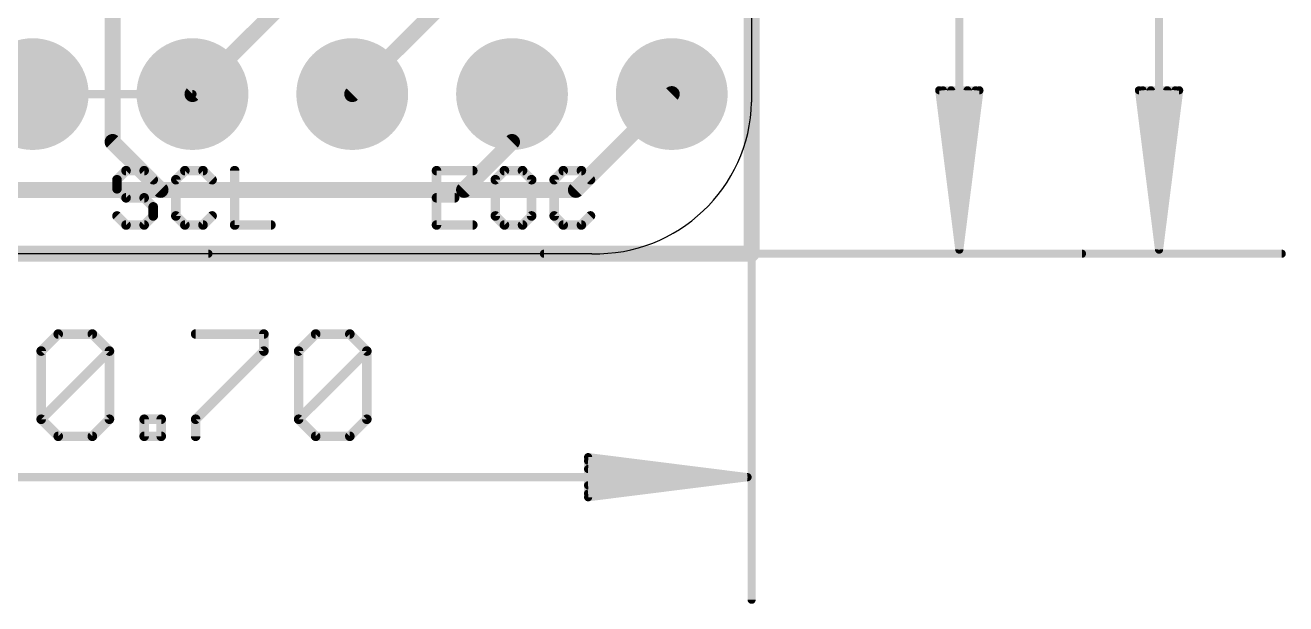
# Model space of a CAD drawing. Extents: x -4.1 to 26.3, y -5.6 to 21.9.
# Drawn here: x 6.23 to 26.27, y -5.57 to 3.64 of the extents above; entities that cross this region are included whole.
import ezdxf

# ---------------------------------------------------------------- set-up
doc = ezdxf.new("R2010")
doc.units = 0
for name, color, linetype in [('1', 12, 'CONTINUOUS'), ('16', 5, 'CONTINUOUS'), ('17', 110, 'CONTINUOUS'), ('20', 53, 'CONTINUOUS'), ('21', 40, 'CONTINUOUS'), ('23', 40, 'CONTINUOUS'), ('47', 253, 'CONTINUOUS')]:
    doc.layers.add(name, color=color, linetype=linetype)

# ---------------------------------------------------------------- blocks, each defined once
blk = doc.blocks.new('ROUNDP')
at = {"const_width": 0.5}
blk.add_lwpolyline([(0, -0.25, 1), (0, 0.25, 1), (0, -0.25)], format="xyb", dxfattribs=at)

msp = doc.modelspace()

# ---------------------------------------------------------------- linework, layer by layer
at = {"layer": '1', "const_width": 0.254}
for points in [[(17.78, 16.51), (17.78, 0)], [(7.62, 4.445), (7.62, 1.778)], [(8.89, 2.54), (10.287, 3.937)], [(13.97, 1.778), (13.97, 2.54)], [(7.62, 1.778), (8.382, 1.016)], [(13.208, 1.016), (13.97, 1.778)], [(8.382, 1.016), (13.208, 1.016)], [(17.78, 0), (0, 0)]]:
    msp.add_lwpolyline(points, dxfattribs=at)
at = {"layer": '1', "const_width": 0.127}
for points in [[(8.8451, 2.5849, 1), (8.9349, 2.4951)], [(14.0335, 2.54, 1), (13.9065, 2.54)], [(7.6649, 1.8229, 1), (7.5751, 1.7331)], [(7.5565, 1.778, 1), (7.6835, 1.778)], [(13.9065, 1.778, 1), (14.0335, 1.778)], [(14.0149, 1.7331, 1), (13.9251, 1.8229)], [(8.382, 1.0795, 1), (8.382, 0.9525)], [(8.3371, 0.9711, 1), (8.4269, 1.0609)], [(13.1631, 1.0609, 1), (13.2529, 0.9711)], [(13.208, 0.9525, 1), (13.208, 1.0795)], [(17.7165, 0, 1), (17.8435, 0)], [(17.78, -0.0635, 1), (17.78, 0.0635)]]:
    msp.add_lwpolyline(points, format="xyb", dxfattribs=at)
at = {"layer": '16', "const_width": 0.254}
for points in [[(17.78, 16.51), (17.78, 0)], [(13.9764, 5.0864), (11.43, 2.54)], [(14.986, 1.016), (16.51, 2.54)], [(6.096, 1.016), (14.986, 1.016)], [(17.78, 0), (0, 0)]]:
    msp.add_lwpolyline(points, dxfattribs=at)
at = {"layer": '16', "const_width": 0.127}
for points in [[(11.3851, 2.5849, 1), (11.4749, 2.4951)], [(16.5549, 2.4951, 1), (16.4651, 2.5849)], [(14.9411, 1.0609, 1), (15.0309, 0.9711)], [(14.986, 0.9525, 1), (14.986, 1.0795)], [(17.7165, 0, 1), (17.8435, 0)], [(17.78, -0.0635, 1), (17.78, 0.0635)]]:
    msp.add_lwpolyline(points, format="xyb", dxfattribs=at)
at = {"layer": '20'}
for p, q in [((17.78, 14.097), (17.78, 2.413)), ((15.24, 0), (2.54, 0))]:
    msp.add_line(p, q, dxfattribs=at)
msp.add_arc((15.3035, 2.4765), 2.4773, 268.5312, 358.5312, dxfattribs=at)
at = {"layer": '21', "const_width": 0.1524}
for points in [[(7.834, 1.3215), (7.6899, 1.1775)], [(7.6899, 1.1775), (7.6899, 1.0334)], [(8.1221, 1.3215), (7.834, 1.3215)], [(8.2661, 1.1775), (8.1221, 1.3215)], [(8.7695, 1.3215), (8.6254, 1.1775)], [(8.6254, 1.1775), (8.6254, 0.6013)], [(9.0576, 1.3215), (8.7695, 1.3215)], [(9.2017, 1.1775), (9.0576, 1.3215)], [(9.561, 1.3215), (9.561, 0.4572)], [(13.3461, 1.3215), (12.7699, 1.3215)], [(12.7699, 1.3215), (12.7699, 0.4572)], [(13.8495, 1.3215), (13.7054, 1.1775)], [(13.7054, 1.1775), (13.7054, 0.6013)], [(14.1376, 1.3215), (13.8495, 1.3215)], [(14.2817, 1.1775), (14.1376, 1.3215)], [(14.2817, 0.6013), (14.2817, 1.1775)], [(14.785, 1.3215), (14.641, 1.1775)], [(14.641, 1.1775), (14.641, 0.6013)], [(15.0731, 1.3215), (14.785, 1.3215)], [(15.2172, 1.1775), (15.0731, 1.3215)], [(7.6899, 1.0334), (7.834, 0.8894)], [(7.834, 0.8894), (8.1221, 0.8894)], [(8.1221, 0.8894), (8.2661, 0.7453)], [(8.2661, 0.7453), (8.2661, 0.6013)], [(12.7699, 0.8894), (13.058, 0.8894)], [(7.834, 0.4572), (7.6899, 0.6013)], [(8.2661, 0.6013), (8.1221, 0.4572)], [(8.6254, 0.6013), (8.7695, 0.4572)], [(9.0576, 0.4572), (9.2017, 0.6013)], [(13.7054, 0.6013), (13.8495, 0.4572)], [(14.1376, 0.4572), (14.2817, 0.6013)], [(14.641, 0.6013), (14.785, 0.4572)], [(15.0731, 0.4572), (15.2172, 0.6013)], [(8.1221, 0.4572), (7.834, 0.4572)], [(8.7695, 0.4572), (9.0576, 0.4572)], [(9.561, 0.4572), (10.1372, 0.4572)], [(12.7699, 0.4572), (13.3461, 0.4572)], [(13.8495, 0.4572), (14.1376, 0.4572)], [(14.785, 0.4572), (15.0731, 0.4572)]]:
    msp.add_lwpolyline(points, dxfattribs=at)
at = {"layer": '21', "const_width": 0.0762}
for points in [[(7.728, 1.1775, 1), (7.6518, 1.1775)], [(7.663, 1.2044, 1), (7.7169, 1.1505)], [(7.834, 1.3596, 1), (7.834, 1.2834)], [(7.8609, 1.2946, 1), (7.807, 1.3485)], [(8.149, 1.3485, 1), (8.0951, 1.2946)], [(8.1221, 1.2834, 1), (8.1221, 1.3596)], [(8.2392, 1.1505, 1), (8.2931, 1.2044)], [(8.6635, 1.1775, 1), (8.5873, 1.1775)], [(8.5985, 1.2044, 1), (8.6524, 1.1505)], [(8.7695, 1.3596, 1), (8.7695, 1.2834)], [(8.7964, 1.2946, 1), (8.7426, 1.3485)], [(9.0846, 1.3485, 1), (9.0307, 1.2946)], [(9.0576, 1.2834, 1), (9.0576, 1.3596)], [(9.1747, 1.1505, 1), (9.2286, 1.2044)], [(9.5991, 1.3215, 1), (9.5229, 1.3215)], [(12.7699, 1.3596, 1), (12.7699, 1.2834)], [(12.808, 1.3215, 1), (12.7318, 1.3215)], [(13.3461, 1.2834, 1), (13.3461, 1.3596)], [(13.7435, 1.1775, 1), (13.6673, 1.1775)], [(13.6785, 1.2044, 1), (13.7324, 1.1505)], [(13.8495, 1.3596, 1), (13.8495, 1.2834)], [(13.8764, 1.2946, 1), (13.8226, 1.3485)], [(14.1646, 1.3485, 1), (14.1107, 1.2946)], [(14.1376, 1.2834, 1), (14.1376, 1.3596)], [(14.3198, 1.1775, 1), (14.2436, 1.1775)], [(14.2547, 1.1505, 1), (14.3086, 1.2044)], [(14.614, 1.2044, 1), (14.6679, 1.1505)], [(14.6791, 1.1775, 1), (14.6029, 1.1775)], [(14.785, 1.3596, 1), (14.785, 1.2834)], [(14.812, 1.2946, 1), (14.7581, 1.3485)], [(15.1001, 1.3485, 1), (15.0462, 1.2946)], [(15.0731, 1.2834, 1), (15.0731, 1.3596)], [(15.1902, 1.1505, 1), (15.2441, 1.2044)], [(7.7169, 1.0604, 1), (7.663, 1.0065)], [(7.6518, 1.0334, 1), (7.728, 1.0334)], [(7.834, 0.9275, 1), (7.834, 0.8513)], [(7.807, 0.8624, 1), (7.8609, 0.9163)], [(8.149, 0.9163, 1), (8.0951, 0.8624)], [(8.1221, 0.8513, 1), (8.1221, 0.9275)], [(8.3042, 0.7453, 1), (8.228, 0.7453)], [(8.2392, 0.7184, 1), (8.2931, 0.7723)], [(12.7699, 0.9275, 1), (12.7699, 0.8513)], [(13.058, 0.8513, 1), (13.058, 0.9275)], [(7.7169, 0.6282, 1), (7.663, 0.5743)], [(8.228, 0.6013, 1), (8.3042, 0.6013)], [(8.2931, 0.5743, 1), (8.2392, 0.6282)], [(8.6524, 0.6282, 1), (8.5985, 0.5743)], [(8.5873, 0.6013, 1), (8.6635, 0.6013)], [(9.2286, 0.5743, 1), (9.1747, 0.6282)], [(13.7324, 0.6282, 1), (13.6785, 0.5743)], [(13.6673, 0.6013, 1), (13.7435, 0.6013)], [(14.2436, 0.6013, 1), (14.3198, 0.6013)], [(14.3086, 0.5743, 1), (14.2547, 0.6282)], [(14.6679, 0.6282, 1), (14.614, 0.5743)], [(14.6029, 0.6013, 1), (14.6791, 0.6013)], [(15.2441, 0.5743, 1), (15.1902, 0.6282)], [(7.834, 0.4953, 1), (7.834, 0.4191)], [(7.807, 0.4303, 1), (7.8609, 0.4841)], [(8.0951, 0.4841, 1), (8.149, 0.4303)], [(8.1221, 0.4191, 1), (8.1221, 0.4953)], [(8.7695, 0.4953, 1), (8.7695, 0.4191)], [(8.7426, 0.4303, 1), (8.7964, 0.4841)], [(9.0307, 0.4841, 1), (9.0846, 0.4303)], [(9.0576, 0.4191, 1), (9.0576, 0.4953)], [(9.561, 0.4953, 1), (9.561, 0.4191)], [(9.5229, 0.4572, 1), (9.5991, 0.4572)], [(10.1372, 0.4191, 1), (10.1372, 0.4953)], [(12.7699, 0.4953, 1), (12.7699, 0.4191)], [(12.7318, 0.4572, 1), (12.808, 0.4572)], [(13.3461, 0.4191, 1), (13.3461, 0.4953)], [(13.8495, 0.4953, 1), (13.8495, 0.4191)], [(13.8226, 0.4303, 1), (13.8764, 0.4841)], [(14.1107, 0.4841, 1), (14.1646, 0.4303)], [(14.1376, 0.4191, 1), (14.1376, 0.4953)], [(14.785, 0.4953, 1), (14.785, 0.4191)], [(14.7581, 0.4303, 1), (14.812, 0.4841)], [(15.0462, 0.4841, 1), (15.1001, 0.4303)], [(15.0731, 0.4191, 1), (15.0731, 0.4953)]]:
    msp.add_lwpolyline(points, format="xyb", dxfattribs=at)
at = {"layer": '23'}
msp.add_point((8.89, 2.54), dxfattribs=at)
at = {"layer": '47'}
for points, const_width in [([(24.257, 0.065), (24.257, 16.445)], 0.13), ([(21.082, 0.065), (21.082, 13.905)], 0.13), ([(17.78, 10.795), (17.78, -5.506)], 0.13), ([(21.082, 0.065), (20.7628, 2.6)], 0.13), ([(20.7628, 2.6), (21.4012, 2.6)], 0.13), ([(21.082, 0.065), (20.822, 2.6)], 0.13), ([(21.082, 0.065), (20.952, 2.6)], 0.13), ([(21.4012, 2.6), (21.082, 0.065)], 0.13), ([(21.212, 2.6), (21.082, 0.065)], 0.13), ([(21.342, 2.6), (21.082, 0.065)], 0.13), ([(24.257, 0.065), (23.9378, 2.6)], 0.13), ([(23.9378, 2.6), (24.5762, 2.6)], 0.13), ([(24.257, 0.065), (23.997, 2.6)], 0.13), ([(24.257, 0.065), (24.127, 2.6)], 0.13), ([(24.5762, 2.6), (24.257, 0.065)], 0.13), ([(24.387, 2.6), (24.257, 0.065)], 0.13), ([(24.517, 2.6), (24.257, 0.065)], 0.13), ([(8.89, 2.54), (-3.728, 2.54)], 0.13), ([(9.144, 0), (-3.728, 0)], 0.13), ([(14.478, 0), (23.032, 0)], 0.13), ([(14.478, 0), (26.207, 0)], 0.13), ([(6.4848, -1.5495), (6.756, -1.2783)], 0.1524), ([(6.756, -1.2783), (7.2983, -1.2783)], 0.1524), ([(7.2983, -1.2783), (7.5695, -1.5495)], 0.1524), ([(8.9405, -1.2783), (10.0252, -1.2783)], 0.1524), ([(10.0252, -1.2783), (10.0252, -1.5495)], 0.1524), ([(10.5777, -1.5495), (10.8489, -1.2783)], 0.1524), ([(10.8489, -1.2783), (11.3912, -1.2783)], 0.1524), ([(11.3912, -1.2783), (11.6624, -1.5495)], 0.1524), ([(6.4848, -2.6341), (6.4848, -1.5495)], 0.1524), ([(6.4848, -2.6341), (7.5695, -1.5495)], 0.1524), ([(7.5695, -1.5495), (7.5695, -2.6341)], 0.1524), ([(10.0252, -1.5495), (8.9405, -2.6341)], 0.1524), ([(10.5777, -2.6341), (10.5777, -1.5495)], 0.1524), ([(10.5777, -2.6341), (11.6624, -1.5495)], 0.1524), ([(11.6624, -1.5495), (11.6624, -2.6341)], 0.1524), ([(6.756, -2.9053), (6.4848, -2.6341)], 0.1524), ([(7.5695, -2.6341), (7.2983, -2.9053)], 0.1524), ([(8.122, -2.9053), (8.122, -2.6341)], 0.1524), ([(8.122, -2.6341), (8.3931, -2.6341)], 0.1524), ([(8.3931, -2.6341), (8.3931, -2.9053)], 0.1524), ([(8.9405, -2.6341), (8.9405, -2.9053)], 0.1524), ([(10.8489, -2.9053), (10.5777, -2.6341)], 0.1524), ([(11.6624, -2.6341), (11.3912, -2.9053)], 0.1524), ([(7.2983, -2.9053), (6.756, -2.9053)], 0.1524), ([(8.3931, -2.9053), (8.122, -2.9053)], 0.1524), ([(11.3912, -2.9053), (10.8489, -2.9053)], 0.1524), ([(17.715, -3.556), (15.18, -3.2368)], 0.13), ([(15.18, -3.2368), (15.18, -3.8752)], 0.13), ([(17.715, -3.556), (15.18, -3.296)], 0.13), ([(17.715, -3.556), (15.18, -3.426)], 0.13), ([(0.065, -3.556), (17.715, -3.556)], 0.13), ([(15.18, -3.8752), (17.715, -3.556)], 0.13), ([(15.18, -3.686), (17.715, -3.556)], 0.13), ([(15.18, -3.816), (17.715, -3.556)], 0.13)]:
    msp.add_lwpolyline(points, dxfattribs=dict(at, const_width=const_width))
for points, const_width in [([(20.795, 2.6041, 1), (20.7305, 2.5959)], 0.065), ([(20.7628, 2.6325, 1), (20.7628, 2.5675)], 0.065), ([(20.8543, 2.6033, 1), (20.7897, 2.5967)], 0.065), ([(20.9845, 2.6017, 1), (20.9195, 2.5983)], 0.065), ([(21.2445, 2.5983, 1), (21.1795, 2.6017)], 0.065), ([(21.3743, 2.5967, 1), (21.3097, 2.6033)], 0.065), ([(21.4335, 2.5959, 1), (21.369, 2.6041)], 0.065), ([(21.4012, 2.5675, 1), (21.4012, 2.6325)], 0.065), ([(23.97, 2.6041, 1), (23.9055, 2.5959)], 0.065), ([(23.9378, 2.6325, 1), (23.9378, 2.5675)], 0.065), ([(24.0293, 2.6033, 1), (23.9647, 2.5967)], 0.065), ([(24.1595, 2.6017, 1), (24.0945, 2.5983)], 0.065), ([(24.4195, 2.5983, 1), (24.3545, 2.6017)], 0.065), ([(24.5493, 2.5967, 1), (24.4847, 2.6033)], 0.065), ([(24.6085, 2.5959, 1), (24.544, 2.6041)], 0.065), ([(24.5762, 2.5675, 1), (24.5762, 2.6325)], 0.065), ([(8.89, 2.5075, 1), (8.89, 2.5725)], 0.065), ([(9.144, -0.0325, 1), (9.144, 0.0325)], 0.065), ([(14.478, 0.0325, 1), (14.478, -0.0325)], 0.065), ([(14.478, 0.0325, 1), (14.478, -0.0325)], 0.065), ([(21.0498, 0.0691, 1), (21.1142, 0.0609)], 0.065), ([(21.0497, 0.0683, 1), (21.1143, 0.0617)], 0.065), ([(21.0495, 0.0633, 1), (21.1145, 0.0667)], 0.065), ([(21.0495, 0.0667, 1), (21.1145, 0.0633)], 0.065), ([(21.0495, 0.065, 1), (21.1145, 0.065)], 0.065), ([(21.0497, 0.0617, 1), (21.1143, 0.0683)], 0.065), ([(21.0498, 0.0609, 1), (21.1142, 0.0691)], 0.065), ([(23.032, -0.0325, 1), (23.032, 0.0325)], 0.065), ([(24.2248, 0.0691, 1), (24.2892, 0.0609)], 0.065), ([(24.2247, 0.0683, 1), (24.2893, 0.0617)], 0.065), ([(24.2245, 0.0633, 1), (24.2895, 0.0667)], 0.065), ([(24.2245, 0.0667, 1), (24.2895, 0.0633)], 0.065), ([(24.2245, 0.065, 1), (24.2895, 0.065)], 0.065), ([(24.2247, 0.0617, 1), (24.2893, 0.0683)], 0.065), ([(24.2248, 0.0609, 1), (24.2892, 0.0691)], 0.065), ([(26.207, -0.0325, 1), (26.207, 0.0325)], 0.065), ([(6.756, -1.2402, 1), (6.756, -1.3164)], 0.0762), ([(6.7829, -1.3053, 1), (6.729, -1.2514)], 0.0762), ([(7.3252, -1.2514, 1), (7.2714, -1.3053)], 0.0762), ([(7.2983, -1.3164, 1), (7.2983, -1.2402)], 0.0762), ([(8.9405, -1.2402, 1), (8.9405, -1.3164)], 0.0762), ([(10.0633, -1.2783, 1), (9.9871, -1.2783)], 0.0762), ([(10.0252, -1.3164, 1), (10.0252, -1.2402)], 0.0762), ([(10.8489, -1.2402, 1), (10.8489, -1.3164)], 0.0762), ([(10.8758, -1.3053, 1), (10.8219, -1.2514)], 0.0762), ([(11.4181, -1.2514, 1), (11.3643, -1.3053)], 0.0762), ([(11.3912, -1.3164, 1), (11.3912, -1.2402)], 0.0762), ([(6.5229, -1.5495, 1), (6.4467, -1.5495)], 0.0762), ([(6.4579, -1.5225, 1), (6.5118, -1.5764)], 0.0762), ([(7.6076, -1.5495, 1), (7.5314, -1.5495)], 0.0762), ([(7.5964, -1.5764, 1), (7.5425, -1.5225)], 0.0762), ([(7.5425, -1.5764, 1), (7.5964, -1.5225)], 0.0762), ([(9.9871, -1.5495, 1), (10.0633, -1.5495)], 0.0762), ([(10.0521, -1.5764, 1), (9.9983, -1.5225)], 0.0762), ([(10.6158, -1.5495, 1), (10.5396, -1.5495)], 0.0762), ([(10.5508, -1.5225, 1), (10.6046, -1.5764)], 0.0762), ([(11.7005, -1.5495, 1), (11.6243, -1.5495)], 0.0762), ([(11.6893, -1.5764, 1), (11.6354, -1.5225)], 0.0762), ([(11.6354, -1.5764, 1), (11.6893, -1.5225)], 0.0762), ([(6.5118, -2.6072, 1), (6.4579, -2.6611)], 0.0762), ([(6.4579, -2.6072, 1), (6.5118, -2.6611)], 0.0762), ([(6.4467, -2.6341, 1), (6.5229, -2.6341)], 0.0762), ([(7.5314, -2.6341, 1), (7.6076, -2.6341)], 0.0762), ([(7.5964, -2.6611, 1), (7.5425, -2.6072)], 0.0762), ([(8.1601, -2.6341, 1), (8.0839, -2.6341)], 0.0762), ([(8.122, -2.596, 1), (8.122, -2.6722)], 0.0762), ([(8.4312, -2.6341, 1), (8.355, -2.6341)], 0.0762), ([(8.3931, -2.6722, 1), (8.3931, -2.596)], 0.0762), ([(8.9786, -2.6341, 1), (8.9024, -2.6341)], 0.0762), ([(8.9136, -2.6072, 1), (8.9675, -2.6611)], 0.0762), ([(10.6046, -2.6072, 1), (10.5508, -2.6611)], 0.0762), ([(10.5508, -2.6072, 1), (10.6046, -2.6611)], 0.0762), ([(10.5396, -2.6341, 1), (10.6158, -2.6341)], 0.0762), ([(11.6243, -2.6341, 1), (11.7005, -2.6341)], 0.0762), ([(11.6893, -2.6611, 1), (11.6354, -2.6072)], 0.0762), ([(6.756, -2.8672, 1), (6.756, -2.9434)], 0.0762), ([(6.729, -2.9322, 1), (6.7829, -2.8784)], 0.0762), ([(7.2714, -2.8784, 1), (7.3252, -2.9322)], 0.0762), ([(7.2983, -2.9434, 1), (7.2983, -2.8672)], 0.0762), ([(8.122, -2.8672, 1), (8.122, -2.9434)], 0.0762), ([(8.0839, -2.9053, 1), (8.1601, -2.9053)], 0.0762), ([(8.355, -2.9053, 1), (8.4312, -2.9053)], 0.0762), ([(8.3931, -2.9434, 1), (8.3931, -2.8672)], 0.0762), ([(8.9024, -2.9053, 1), (8.9786, -2.9053)], 0.0762), ([(10.8489, -2.8672, 1), (10.8489, -2.9434)], 0.0762), ([(10.8219, -2.9322, 1), (10.8758, -2.8784)], 0.0762), ([(11.3643, -2.8784, 1), (11.4181, -2.9322)], 0.0762), ([(11.3912, -2.9434, 1), (11.3912, -2.8672)], 0.0762), ([(15.1841, -3.2045, 1), (15.1759, -3.269)], 0.065), ([(15.2125, -3.2368, 1), (15.1475, -3.2368)], 0.065), ([(15.1833, -3.2637, 1), (15.1767, -3.3283)], 0.065), ([(15.1817, -3.3935, 1), (15.1783, -3.4585)], 0.065), ([(17.7191, -3.5882, 1), (17.7109, -3.5238)], 0.065), ([(17.7109, -3.5882, 1), (17.7191, -3.5238)], 0.065), ([(17.7183, -3.5883, 1), (17.7117, -3.5237)], 0.065), ([(17.7117, -3.5883, 1), (17.7183, -3.5237)], 0.065), ([(17.7133, -3.5885, 1), (17.7167, -3.5235)], 0.065), ([(17.7167, -3.5885, 1), (17.7133, -3.5235)], 0.065), ([(17.715, -3.5885, 1), (17.715, -3.5235)], 0.065), ([(15.1783, -3.6535, 1), (15.1817, -3.7185)], 0.065), ([(15.1767, -3.7837, 1), (15.1833, -3.8483)], 0.065), ([(15.1759, -3.843, 1), (15.1841, -3.9075)], 0.065), ([(15.1475, -3.8752, 1), (15.2125, -3.8752)], 0.065), ([(17.7475, -5.506, 1), (17.8125, -5.506)], 0.065)]:
    msp.add_lwpolyline(points, format="xyb", dxfattribs=dict(at, const_width=const_width))

# ---------------------------------------------------------------- block references
at = {"layer": '17', "xscale": 1.778, "yscale": 1.778, "rotation": 90}
for p in [(6.35, 2.54), (6.35, 2.54), (8.89, 2.54), (8.89, 2.54), (11.43, 2.54), (11.43, 2.54), (13.97, 2.54), (13.97, 2.54), (16.51, 2.54), (16.51, 2.54)]:
    msp.add_blockref('ROUNDP', p, dxfattribs=at)

doc.saveas('drawing.dxf')
